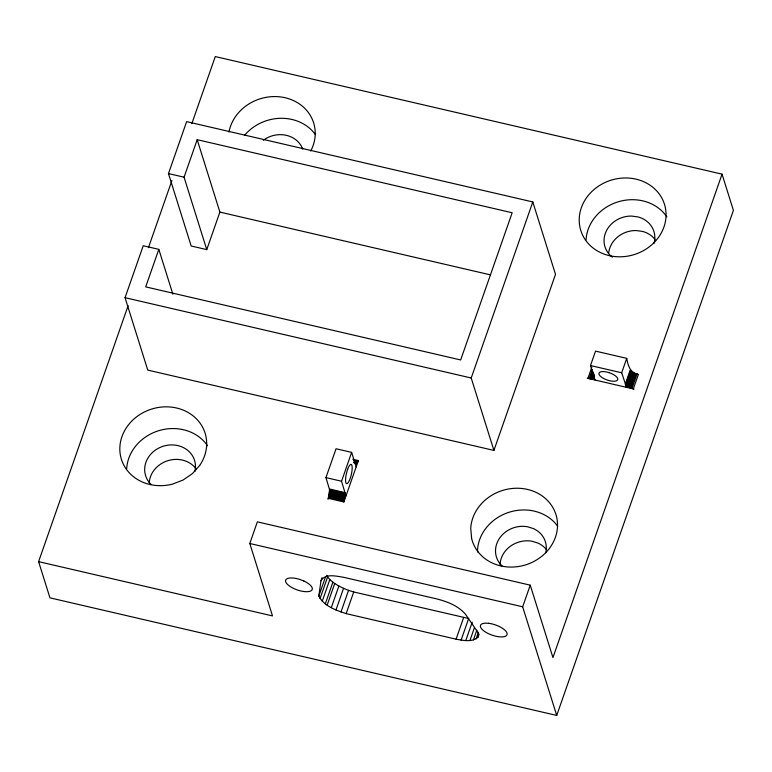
<?xml version="1.0" encoding="UTF-8"?>
<svg xmlns="http://www.w3.org/2000/svg" width="772" height="772" viewBox="0 0 772 772"><rect width="100%" height="100%" fill="white"/><g stroke="black" fill="none" stroke-linecap="round" stroke-linejoin="round"><path stroke-width="1.16" d="M330.127 493.144L328.283 498.345L329.567 489.66L325.948 477.617L336.052 448.754L351.636 452.373L356.182 466.857L343.878 501.964L328.283 498.345L327.965 499.31M343.878 501.964L345.152 493.279L341.542 481.236L351.636 452.373M626.729 358.353L621.682 372.779L625.648 384.649L629.035 387.226L633.329 388.914L638.376 374.488C630.328 373.349 627.926 365.397 626.729 358.353L595.54 351.115L590.493 365.552L593.9 376.408C594.141 379.341 589.75 378.676 587.917 378.377L591.806 367.279M320.969 580.853C325.108 573.094 336.467 576.23 343.492 577.273L437.126 598.995C447.557 601.745 458.5 605.895 465.593 614.406L478.399 633.117L478.64 635.366L477.868 637.296C472.001 642.565 463.094 640.345 456.078 639.187L346.145 613.624C335.984 610.276 324.057 606.174 318.807 596.081L320.969 580.853L322.107 577.601M356.182 466.857L358.362 460.546L352.794 459.263M158.82 249.356L145.696 286.875L460.672 359.955L512.164 212.763L197.188 139.684L219.885 212.097L206.761 249.617L191.166 245.998L168.47 173.584L186.641 121.629L532.805 201.946L555.502 274.359L493.916 450.414L147.751 370.097L125.054 297.683L143.225 245.737L158.82 249.356L172.87 294.18M191.803 123.684L215.282 56.568L722.052 174.154L733.4 210.36L556.718 715.432L49.948 597.846L38.6 561.64L128.133 305.693M148.427 247.677L171.905 180.561M206.761 249.617L184.064 177.203L197.188 139.684M38.6 561.64L272.497 615.911L249.8 543.498L257.375 521.853L530.248 585.157L552.945 657.58L722.052 174.154M318.807 596.081L325.62 576.607M320.052 598.57L327.618 576.925L326.788 575.265M322.252 601.185L329.818 579.54L327.618 576.925M325.321 603.849L332.886 582.194L329.818 579.54M327.145 605.152L334.72 583.507L332.886 582.194M331.294 607.68L338.86 586.035L334.72 583.507M335.965 609.986L343.54 588.341L338.86 586.035M340.983 611.993L348.548 590.348L343.54 588.341M346.145 613.624L353.721 591.979L468.672 618.488L461.106 640.133M493.916 450.414L471.219 378L532.805 201.946M456.078 639.187L463.654 617.532M465.786 640.577L472.223 622.184M469.955 640.509L474.49 627.52M473.439 639.911L476.845 630.174M476.112 638.83L478.379 632.336M477.868 637.296L478.997 634.044M589.219 378.57L592.327 369.682M590.136 378.637L592.462 371.979M590.985 378.637L593.311 371.979M591.748 378.579L593.301 374.13M592.413 378.444L593.967 373.995M592.973 378.241L594.141 374.912M593.417 377.981L594.199 375.761M556.718 715.432L522.673 606.802L530.248 585.157M630.348 369.701L625.301 384.138L626.217 387.264M625.648 384.649L630.695 370.213M626.111 385.17L631.158 370.734M626.7 385.701L631.747 371.264M627.385 386.222L632.432 371.795M628.167 386.733L633.214 372.307M629.035 387.226L634.082 372.799M629.962 387.689L635.009 373.252M630.946 388.104L635.993 373.677M631.959 388.48L637.006 374.053M355.216 463.644L356.587 463.683L358.362 460.546M168.47 173.584L184.064 177.203M219.885 212.097L490.365 274.851M635.337 373.783L638.376 374.488M590.493 365.552L621.682 372.779M587.241 378.222L634.015 389.078M125.054 297.683L471.219 378M353.557 460.353L358.015 461.386M354.309 461.347L357.648 462.129M353.952 461.984L357.291 462.766M353.595 462.505L356.934 463.287M354.358 463.161L356.587 463.683M325.948 477.617L341.542 481.236M329.567 489.66L345.152 493.279M329.596 490.413L345.19 494.032M329.586 491.253L345.18 494.871M329.528 492.169L345.113 495.788M329.422 493.154L345.007 496.772M329.268 494.177L344.862 497.795M329.075 495.219L344.669 498.837M328.843 496.28L344.437 499.899M328.582 497.322L344.177 500.941M249.8 543.498L522.673 606.802M348.548 590.348L353.721 591.979M593.977 376.871L595.029 380.027M346.088 495.721L345.074 492.632L329.48 489.014L330.155 491.069M477.723 552.105L477.53 550.011A43.85 38.967 -17.4 0 1 509.993 511.971A43.85 38.967 -17.4 0 1 557.722 526.253M149.237 482.828A25.65 22.793 -17.4 0 1 168.219 460.575A25.65 22.793 -17.4 0 1 196.136 468.932M500.063 564.515A25.65 22.793 -17.4 0 1 531.918 541.211L538.055 543.112A25.65 22.793 -17.4 0 1 546.2 549.317M608.674 253.168A25.65 22.793 -17.4 0 1 636.157 230.538L642.642 231.436A25.65 22.793 -17.4 0 1 655.023 239.416M228.966 132.051A43.85 38.967 -17.4 0 1 285.167 97.745A43.85 38.967 -17.4 0 1 310.74 151.023M126.695 468.614A43.85 38.967 -17.4 0 1 159.765 430.39A43.85 38.967 -17.4 0 1 207.533 445.791M151.206 484.536A25.65 22.793 -17.4 0 1 163.683 446.091A25.65 22.793 -17.4 0 1 194.824 471.615M244.811 135.061A43.85 38.967 -17.4 0 1 315.41 134.589M263.281 140.292A25.65 22.793 -17.4 0 1 302.749 149.102M545.736 552.742A25.65 22.793 -17.4 0 0 533.52 528.627L527.382 526.726A25.65 22.793 -17.4 0 0 499.137 538.856A25.65 22.793 -17.4 0 0 502.254 566.137M586.064 239.754A43.85 38.967 -17.4 0 1 619.144 201.531A43.85 38.967 -17.4 0 1 666.912 216.932M653.99 243.547A25.65 22.793 -17.4 0 0 638.097 216.951L631.621 216.064A25.65 22.793 -17.4 0 0 606.174 231.301A25.65 22.793 -17.4 0 0 612.302 257.144M347.641 469.299L346.889 471.644A9.93 2.509 -76.9 0 0 345.769 482.49L346.194 483.426A9.93 2.509 -76.9 0 0 350.469 477.646A9.93 2.509 -76.9 0 0 351.955 465.603L351.53 464.657A9.93 2.509 -76.9 0 0 347.641 469.299M199.707 465.41L192.353 473.67L183.022 480.068L172.339 484.16A43.85 38.967 -17.4 0 1 119.882 446.882A43.85 38.967 -17.4 0 1 176.634 408.012A43.85 38.967 -17.4 0 1 199.707 465.41M488.483 623.293L485.472 623.168A14.06 5.375 19.3 0 0 487.75 633.31A14.06 5.375 19.3 0 0 507.156 634.13A14.06 5.375 19.3 0 0 488.483 623.293M609.021 372.625L606.56 371.969A9.93 3.792 19.3 0 0 598.927 373.358L599.072 374.439A9.93 3.792 19.3 0 0 608.934 380.557A9.93 3.792 19.3 0 0 617.783 379.457L617.639 378.367A9.93 3.792 19.3 0 0 609.021 372.625M303.898 581.036L300.501 579.676A14.06 5.375 19.3 0 0 286.219 582.87A14.06 5.375 19.3 0 0 308.125 591.632A14.06 5.375 19.3 0 0 303.898 581.036M471.624 538.47L470.727 528.289A43.85 38.967 -17.4 0 1 534.446 491.658A43.85 38.967 -17.4 0 1 540.275 557.442A43.85 38.967 -17.4 0 1 471.624 538.47M609.253 255.628A43.85 38.967 -17.4 0 0 665.107 206.568A43.85 38.967 -17.4 0 0 593.533 189.97A43.85 38.967 -17.4 0 0 609.253 255.628"/></g></svg>
